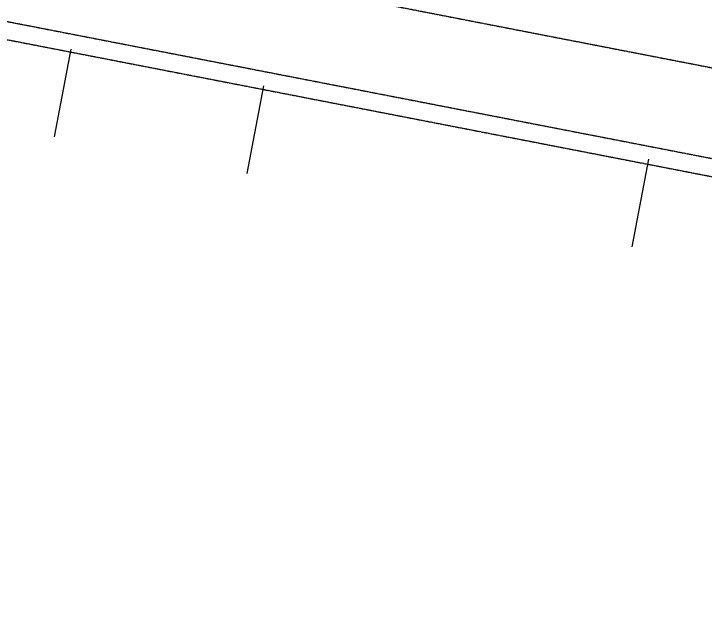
# Model space of a CAD drawing. Header units: inches. Extents: x -18604 to 2753, y -9056 to 3482.
# Drawn here: x -11575 to -9635, y -5887 to -4229 of the extents above; entities that cross this region are included whole.
import ezdxf

# ---------------------------------------------------------------- set-up
doc = ezdxf.new("R2010")
doc.units = ezdxf.units.IN
doc.linetypes.add('DASHED2', pattern=[0.375, 0.25, -0.125])
for name, color, linetype in [('ciclovia2', 241, 'DASHED2'), ('Parede', 6, 'Continuous'), ('Vias', 252, 'Continuous')]:
    doc.layers.add(name, color=color, linetype=linetype)

msp = doc.modelspace()

# ---------------------------------------------------------------- linework, layer by layer
at = {"layer": 'ciclovia2', "ltscale": 6, "elevation": 63.4}
for points in [[(-18178, -2736), (-13263.6, -3671.6), (-8408.2, -4615.7), (-5197.9, -5262.9)], [(-17316.5, -3154.1), (-13310.8, -3917.1), (-8455.1, -4861.2), (-5660.5, -5383.7), (-3318.8, -5821.5)]]:
    msp.add_lwpolyline(points, dxfattribs=at)
msp.add_lwpolyline([(-18042.5, -3321.7), (-17586.4, -3408.6, 0.214701), (-17562.4, -3402.8), (-17319.5, -3215.2, -0.214701), (-17295.6, -3209.4), (-13320.3, -3966.2), (-8464.4, -4910.4), (-7781.8, -5038)], format="xyb", dxfattribs=at)
at = {"layer": 'Parede'}
msp.add_arc((-10812.1, -5815.5, 63.4), 3240.4, 67.2462, 67.2462, dxfattribs=at)
at = {"layer": 'Vias'}
for p, q in [((-11414.7, -4329, 63.4), (-11461.5, -4574.6, 63.4)), ((-10874.4, -4431.9, 63.4), (-10921.2, -4677.5, 63.4)), ((-9793.8, -4637.6, 63.4), (-9840.6, -4883.2, 63.4))]:
    msp.add_line(p, q, dxfattribs=at)

doc.saveas('drawing.dxf')
